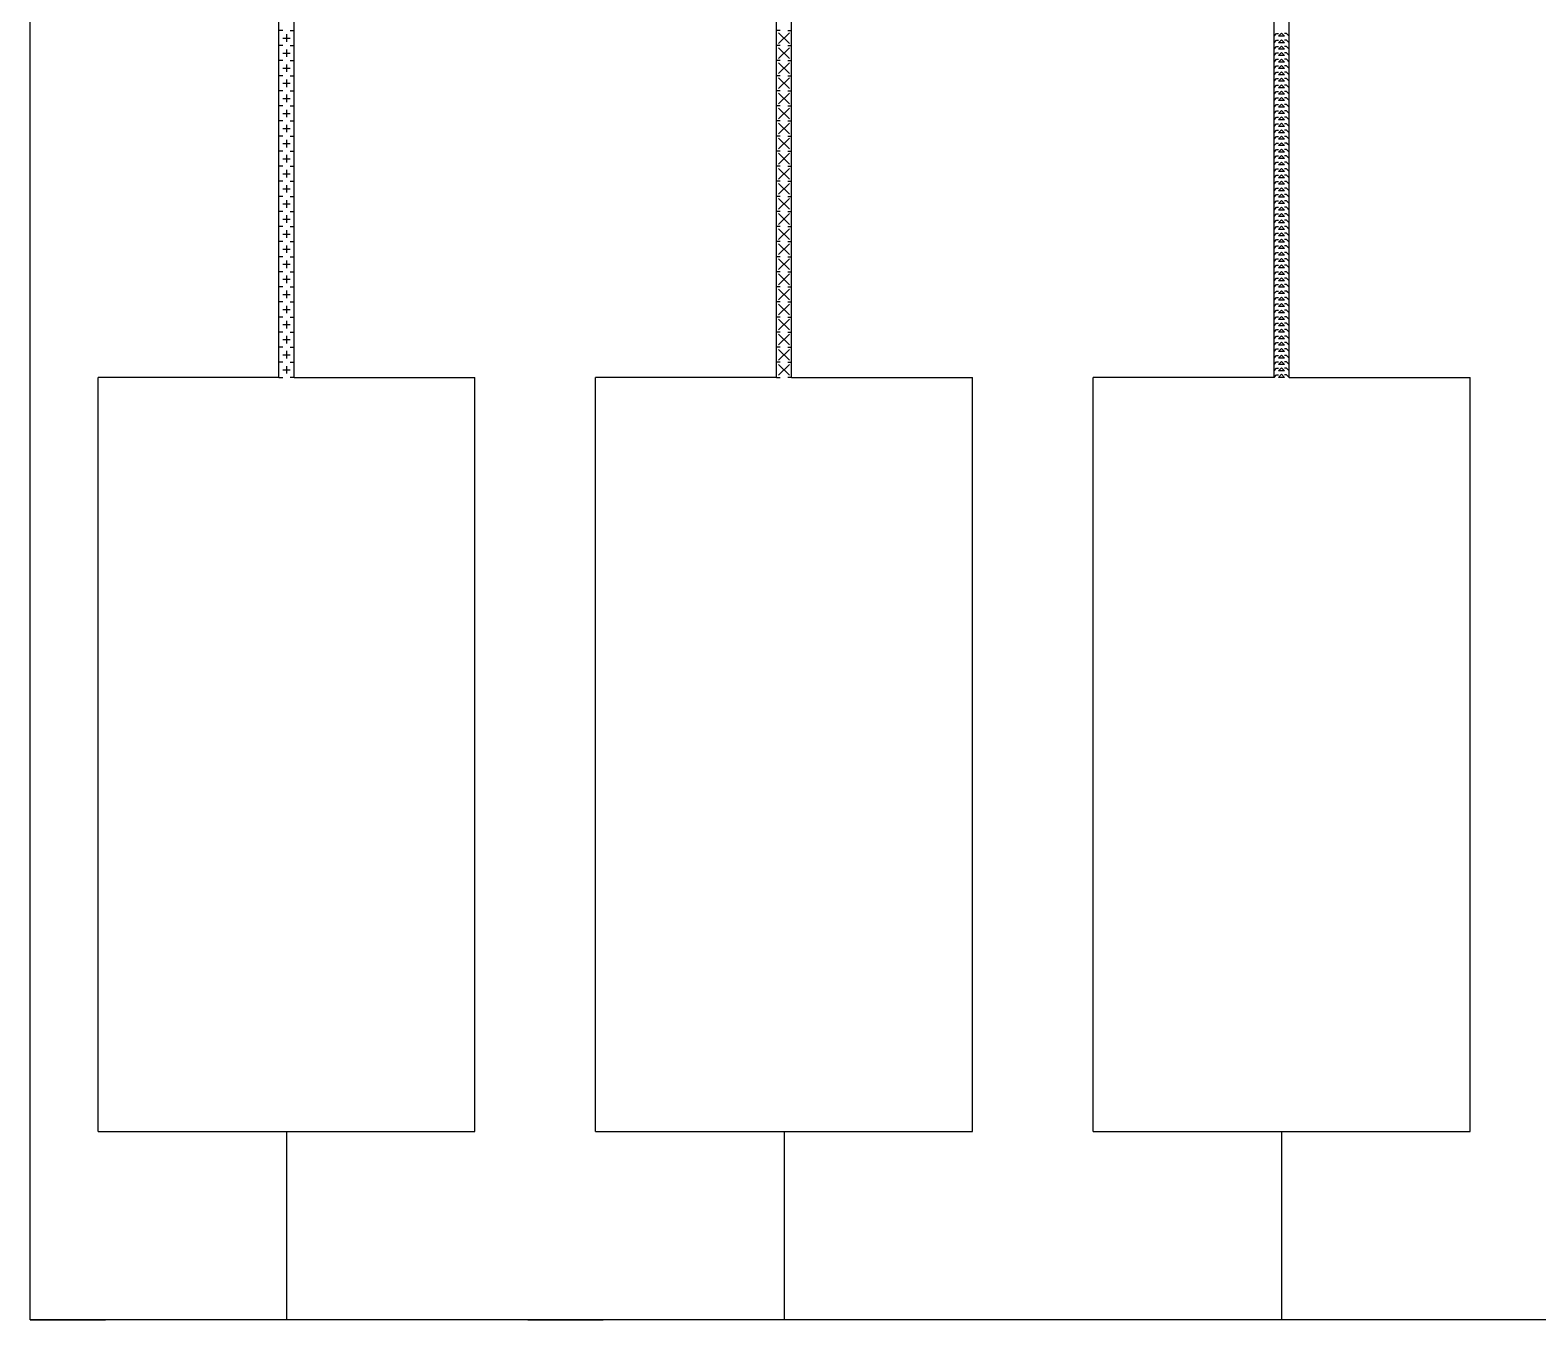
# Model space of a CAD drawing. Extents: x 0 to 40, y 0 to 70.
# Drawn here: x 0 to 20, y 0 to 17.1 of the extents above; entities that cross this region are included whole.
import ezdxf

# ---------------------------------------------------------------- set-up
doc = ezdxf.new("R2010")
doc.units = 0
doc.layers.add('AL_FOIL', color=2, linetype='CONTINUOUS')

msp = doc.modelspace()

# ---------------------------------------------------------------- linework, layer by layer
at = {"layer": 'AL_FOIL', "linetype": 'CONTINUOUS'}
for p, q in [((0, 0), (0, 70)), ((40, 0), (0, 0))]:
    msp.add_line(p, q, dxfattribs=at)
at = {"layer": 'AL_FOIL'}
for p, q in [((3.3, 12.5), (3.3, 21.4)), ((3.5, 12.5), (3.5, 21.4)), ((9.9, 12.5), (9.9, 21.4)), ((10.1, 12.5), (10.1, 21.4)), ((16.5, 12.5), (16.5, 21.4)), ((16.7, 12.5), (16.7, 21.4)), ((3.35, 17.1), (3.3, 17.1)), ((3.35, 17), (3.45, 17)), ((3.4, 17.05), (3.4, 16.95)), ((3.45, 17.1), (3.5, 17.1)), ((9.95, 17.1), (9.9, 17.1)), ((9.929, 17.071), (10.071, 16.929)), ((10.071, 17.071), (9.929, 16.929)), ((10.05, 17.1), (10.1, 17.1)), ((16.5, 17.024), (16.535, 17.059)), ((16.535, 17.059), (16.56, 17.059)), ((16.56, 17.024), (16.6, 17.063)), ((16.64, 17.024), (16.56, 17.024)), ((16.64, 17.024), (16.6, 17.063)), ((16.665, 17.059), (16.64, 17.059)), ((16.7, 17.024), (16.665, 17.059)), ((3.35, 16.9), (3.3, 16.9)), ((3.35, 16.8), (3.45, 16.8)), ((3.4, 16.85), (3.4, 16.75)), ((3.45, 16.9), (3.5, 16.9)), ((9.95, 16.9), (9.9, 16.9)), ((9.929, 16.871), (10.071, 16.729)), ((10.071, 16.871), (9.929, 16.729)), ((10.05, 16.9), (10.1, 16.9)), ((16.5, 16.938), (16.535, 16.974)), ((16.5, 16.853), (16.535, 16.888)), ((16.5, 16.768), (16.535, 16.803)), ((16.535, 16.974), (16.56, 16.974)), ((16.535, 16.888), (16.56, 16.888)), ((16.535, 16.803), (16.56, 16.803)), ((16.56, 16.938), (16.6, 16.978)), ((16.64, 16.938), (16.56, 16.938)), ((16.56, 16.853), (16.6, 16.893)), ((16.64, 16.853), (16.56, 16.853)), ((16.56, 16.768), (16.6, 16.807)), ((16.64, 16.938), (16.6, 16.978)), ((16.64, 16.853), (16.6, 16.893)), ((16.64, 16.768), (16.6, 16.807)), ((16.665, 16.974), (16.64, 16.974)), ((16.665, 16.888), (16.64, 16.888)), ((16.665, 16.803), (16.64, 16.803)), ((16.7, 16.938), (16.665, 16.974)), ((16.7, 16.853), (16.665, 16.888)), ((16.7, 16.768), (16.665, 16.803)), ((3.35, 16.7), (3.3, 16.7)), ((3.35, 16.6), (3.45, 16.6)), ((3.4, 16.65), (3.4, 16.55)), ((3.45, 16.7), (3.5, 16.7)), ((9.95, 16.7), (9.9, 16.7)), ((9.929, 16.671), (10.071, 16.529)), ((10.071, 16.671), (9.929, 16.529)), ((10.05, 16.7), (10.1, 16.7)), ((16.5, 16.682), (16.535, 16.718)), ((16.5, 16.597), (16.535, 16.632)), ((16.535, 16.718), (16.56, 16.718)), ((16.535, 16.632), (16.56, 16.632)), ((16.64, 16.768), (16.56, 16.768)), ((16.56, 16.682), (16.6, 16.722)), ((16.64, 16.682), (16.56, 16.682)), ((16.56, 16.597), (16.6, 16.637)), ((16.64, 16.682), (16.6, 16.722)), ((16.64, 16.597), (16.6, 16.637)), ((16.665, 16.718), (16.64, 16.718)), ((16.665, 16.632), (16.64, 16.632)), ((16.7, 16.682), (16.665, 16.718)), ((16.7, 16.597), (16.665, 16.632)), ((3.35, 16.5), (3.3, 16.5)), ((3.35, 16.4), (3.45, 16.4)), ((3.4, 16.45), (3.4, 16.35)), ((3.45, 16.5), (3.5, 16.5)), ((9.95, 16.5), (9.9, 16.5)), ((9.929, 16.471), (10.071, 16.329)), ((10.071, 16.471), (9.929, 16.329)), ((10.05, 16.5), (10.1, 16.5)), ((16.5, 16.512), (16.535, 16.547)), ((16.5, 16.426), (16.535, 16.462)), ((16.535, 16.547), (16.56, 16.547)), ((16.535, 16.462), (16.56, 16.462)), ((16.64, 16.597), (16.56, 16.597)), ((16.56, 16.512), (16.6, 16.551)), ((16.64, 16.512), (16.56, 16.512)), ((16.56, 16.426), (16.6, 16.466)), ((16.64, 16.426), (16.56, 16.426)), ((16.64, 16.512), (16.6, 16.551)), ((16.64, 16.426), (16.6, 16.466)), ((16.665, 16.547), (16.64, 16.547)), ((16.665, 16.462), (16.64, 16.462)), ((16.7, 16.512), (16.665, 16.547)), ((16.7, 16.426), (16.665, 16.462)), ((3.35, 16.3), (3.3, 16.3)), ((3.35, 16.2), (3.45, 16.2)), ((3.4, 16.25), (3.4, 16.15)), ((3.45, 16.3), (3.5, 16.3)), ((9.95, 16.3), (9.9, 16.3)), ((9.929, 16.271), (10.071, 16.129)), ((10.071, 16.271), (9.929, 16.129)), ((10.05, 16.3), (10.1, 16.3)), ((16.5, 16.341), (16.535, 16.376)), ((16.5, 16.256), (16.535, 16.291)), ((16.5, 16.17), (16.535, 16.206)), ((16.535, 16.376), (16.56, 16.376)), ((16.535, 16.291), (16.56, 16.291)), ((16.535, 16.206), (16.56, 16.206)), ((16.56, 16.341), (16.6, 16.381)), ((16.64, 16.341), (16.56, 16.341)), ((16.56, 16.256), (16.6, 16.295)), ((16.64, 16.256), (16.56, 16.256)), ((16.56, 16.17), (16.6, 16.21)), ((16.64, 16.341), (16.6, 16.381)), ((16.64, 16.256), (16.6, 16.295)), ((16.64, 16.17), (16.6, 16.21)), ((16.665, 16.376), (16.64, 16.376)), ((16.665, 16.291), (16.64, 16.291)), ((16.665, 16.206), (16.64, 16.206)), ((16.7, 16.341), (16.665, 16.376)), ((16.7, 16.256), (16.665, 16.291)), ((16.7, 16.17), (16.665, 16.206)), ((3.35, 16.1), (3.3, 16.1)), ((3.35, 16), (3.45, 16)), ((3.4, 16.05), (3.4, 15.95)), ((3.45, 16.1), (3.5, 16.1)), ((9.95, 16.1), (9.9, 16.1)), ((9.929, 16.071), (10.071, 15.929)), ((10.071, 16.071), (9.929, 15.929)), ((10.05, 16.1), (10.1, 16.1)), ((16.5, 16.085), (16.535, 16.12)), ((16.5, 16), (16.535, 16.035)), ((16.535, 16.12), (16.56, 16.12)), ((16.535, 16.035), (16.56, 16.035)), ((16.64, 16.17), (16.56, 16.17)), ((16.56, 16.085), (16.6, 16.125)), ((16.64, 16.085), (16.56, 16.085)), ((16.56, 16), (16.6, 16.039)), ((16.64, 16.085), (16.6, 16.125)), ((16.64, 16), (16.6, 16.039)), ((16.665, 16.12), (16.64, 16.12)), ((16.665, 16.035), (16.64, 16.035)), ((16.7, 16.085), (16.665, 16.12)), ((16.7, 16), (16.665, 16.035)), ((3.35, 15.9), (3.3, 15.9)), ((3.35, 15.8), (3.45, 15.8)), ((3.4, 15.85), (3.4, 15.75)), ((3.45, 15.9), (3.5, 15.9)), ((9.95, 15.9), (9.9, 15.9)), ((9.929, 15.871), (10.071, 15.729)), ((10.071, 15.871), (9.929, 15.729)), ((10.05, 15.9), (10.1, 15.9)), ((16.5, 15.914), (16.535, 15.95)), ((16.5, 15.829), (16.535, 15.864)), ((16.535, 15.95), (16.56, 15.95)), ((16.535, 15.864), (16.56, 15.864)), ((16.64, 16), (16.56, 16)), ((16.56, 15.914), (16.6, 15.954)), ((16.64, 15.914), (16.56, 15.914)), ((16.56, 15.829), (16.6, 15.869)), ((16.64, 15.829), (16.56, 15.829)), ((16.64, 15.914), (16.6, 15.954)), ((16.64, 15.829), (16.6, 15.869)), ((16.665, 15.95), (16.64, 15.95)), ((16.665, 15.864), (16.64, 15.864)), ((16.7, 15.914), (16.665, 15.95)), ((16.7, 15.829), (16.665, 15.864)), ((3.35, 15.7), (3.3, 15.7)), ((3.35, 15.6), (3.45, 15.6)), ((3.4, 15.65), (3.4, 15.55)), ((3.45, 15.7), (3.5, 15.7)), ((9.95, 15.7), (9.9, 15.7)), ((9.929, 15.671), (10.071, 15.529)), ((10.071, 15.671), (9.929, 15.529)), ((10.05, 15.7), (10.1, 15.7)), ((16.5, 15.744), (16.535, 15.779)), ((16.5, 15.658), (16.535, 15.694)), ((16.5, 15.573), (16.535, 15.608)), ((16.535, 15.779), (16.56, 15.779)), ((16.535, 15.694), (16.56, 15.694)), ((16.535, 15.608), (16.56, 15.608)), ((16.56, 15.744), (16.6, 15.783)), ((16.64, 15.744), (16.56, 15.744)), ((16.56, 15.658), (16.6, 15.698)), ((16.64, 15.658), (16.56, 15.658)), ((16.56, 15.573), (16.6, 15.612)), ((16.64, 15.744), (16.6, 15.783)), ((16.64, 15.658), (16.6, 15.698)), ((16.64, 15.573), (16.6, 15.612)), ((16.665, 15.779), (16.64, 15.779)), ((16.665, 15.694), (16.64, 15.694)), ((16.665, 15.608), (16.64, 15.608)), ((16.7, 15.744), (16.665, 15.779)), ((16.7, 15.658), (16.665, 15.694)), ((16.7, 15.573), (16.665, 15.608)), ((3.35, 15.5), (3.3, 15.5)), ((3.35, 15.4), (3.45, 15.4)), ((3.4, 15.45), (3.4, 15.35)), ((3.45, 15.5), (3.5, 15.5)), ((9.95, 15.5), (9.9, 15.5)), ((9.929, 15.471), (10.071, 15.329)), ((10.071, 15.471), (9.929, 15.329)), ((10.05, 15.5), (10.1, 15.5)), ((16.5, 15.487), (16.535, 15.523)), ((16.5, 15.402), (16.535, 15.437)), ((16.535, 15.523), (16.56, 15.523)), ((16.535, 15.437), (16.56, 15.437)), ((16.64, 15.573), (16.56, 15.573)), ((16.56, 15.487), (16.6, 15.527)), ((16.64, 15.487), (16.56, 15.487)), ((16.56, 15.402), (16.6, 15.442)), ((16.64, 15.402), (16.56, 15.402)), ((16.64, 15.487), (16.6, 15.527)), ((16.64, 15.402), (16.6, 15.442)), ((16.665, 15.523), (16.64, 15.523)), ((16.665, 15.437), (16.64, 15.437)), ((16.7, 15.487), (16.665, 15.523)), ((16.7, 15.402), (16.665, 15.437)), ((3.35, 15.3), (3.3, 15.3)), ((3.35, 15.2), (3.45, 15.2)), ((3.4, 15.25), (3.4, 15.15)), ((3.45, 15.3), (3.5, 15.3)), ((9.95, 15.3), (9.9, 15.3)), ((9.929, 15.271), (10.071, 15.129)), ((10.071, 15.271), (9.929, 15.129)), ((10.05, 15.3), (10.1, 15.3)), ((16.5, 15.317), (16.535, 15.352)), ((16.5, 15.231), (16.535, 15.267)), ((16.535, 15.352), (16.56, 15.352)), ((16.535, 15.267), (16.56, 15.267)), ((16.56, 15.317), (16.6, 15.356)), ((16.64, 15.317), (16.56, 15.317)), ((16.56, 15.231), (16.6, 15.271)), ((16.64, 15.231), (16.56, 15.231)), ((16.64, 15.317), (16.6, 15.356)), ((16.64, 15.231), (16.6, 15.271)), ((16.665, 15.352), (16.64, 15.352)), ((16.665, 15.267), (16.64, 15.267)), ((16.7, 15.317), (16.665, 15.352)), ((16.7, 15.231), (16.665, 15.267)), ((3.35, 15.1), (3.3, 15.1)), ((3.35, 15), (3.45, 15)), ((3.4, 15.05), (3.4, 14.95)), ((3.45, 15.1), (3.5, 15.1)), ((9.95, 15.1), (9.9, 15.1)), ((9.929, 15.071), (10.071, 14.929)), ((10.071, 15.071), (9.929, 14.929)), ((10.05, 15.1), (10.1, 15.1)), ((16.5, 15.146), (16.535, 15.181)), ((16.5, 15.061), (16.535, 15.096)), ((16.5, 14.975), (16.535, 15.011)), ((16.535, 15.181), (16.56, 15.181)), ((16.535, 15.096), (16.56, 15.096)), ((16.535, 15.011), (16.56, 15.011)), ((16.56, 15.146), (16.6, 15.186)), ((16.64, 15.146), (16.56, 15.146)), ((16.56, 15.061), (16.6, 15.1)), ((16.64, 15.061), (16.56, 15.061)), ((16.56, 14.975), (16.6, 15.015)), ((16.64, 15.146), (16.6, 15.186)), ((16.64, 15.061), (16.6, 15.1)), ((16.64, 14.975), (16.6, 15.015)), ((16.665, 15.181), (16.64, 15.181)), ((16.665, 15.096), (16.64, 15.096)), ((16.665, 15.011), (16.64, 15.011)), ((16.7, 15.146), (16.665, 15.181)), ((16.7, 15.061), (16.665, 15.096)), ((16.7, 14.975), (16.665, 15.011)), ((3.35, 14.9), (3.3, 14.9)), ((3.35, 14.8), (3.45, 14.8)), ((3.4, 14.85), (3.4, 14.75)), ((3.45, 14.9), (3.5, 14.9)), ((9.95, 14.9), (9.9, 14.9)), ((9.929, 14.871), (10.071, 14.729)), ((10.071, 14.871), (9.929, 14.729)), ((10.05, 14.9), (10.1, 14.9)), ((16.5, 14.89), (16.535, 14.925)), ((16.5, 14.805), (16.535, 14.84)), ((16.535, 14.925), (16.56, 14.925)), ((16.535, 14.84), (16.56, 14.84)), ((16.64, 14.975), (16.56, 14.975)), ((16.56, 14.89), (16.6, 14.93)), ((16.64, 14.89), (16.56, 14.89)), ((16.56, 14.805), (16.6, 14.844)), ((16.64, 14.805), (16.56, 14.805)), ((16.64, 14.89), (16.6, 14.93)), ((16.64, 14.805), (16.6, 14.844)), ((16.665, 14.925), (16.64, 14.925)), ((16.665, 14.84), (16.64, 14.84)), ((16.7, 14.89), (16.665, 14.925)), ((16.7, 14.805), (16.665, 14.84)), ((3.35, 14.7), (3.3, 14.7)), ((3.35, 14.6), (3.45, 14.6)), ((3.4, 14.65), (3.4, 14.55)), ((3.45, 14.7), (3.5, 14.7)), ((9.95, 14.7), (9.9, 14.7)), ((9.929, 14.671), (10.071, 14.529)), ((10.071, 14.671), (9.929, 14.529)), ((10.05, 14.7), (10.1, 14.7)), ((16.5, 14.719), (16.535, 14.755)), ((16.5, 14.634), (16.535, 14.669)), ((16.535, 14.755), (16.56, 14.755)), ((16.535, 14.669), (16.56, 14.669)), ((16.56, 14.719), (16.6, 14.759)), ((16.64, 14.719), (16.56, 14.719)), ((16.56, 14.634), (16.6, 14.674)), ((16.64, 14.634), (16.56, 14.634)), ((16.64, 14.719), (16.6, 14.759)), ((16.64, 14.634), (16.6, 14.674)), ((16.665, 14.755), (16.64, 14.755)), ((16.665, 14.669), (16.64, 14.669)), ((16.7, 14.719), (16.665, 14.755)), ((16.7, 14.634), (16.665, 14.669)), ((3.35, 14.5), (3.3, 14.5)), ((3.35, 14.4), (3.45, 14.4)), ((3.4, 14.45), (3.4, 14.35)), ((3.45, 14.5), (3.5, 14.5)), ((9.95, 14.5), (9.9, 14.5)), ((9.929, 14.471), (10.071, 14.329)), ((10.071, 14.471), (9.929, 14.329)), ((10.05, 14.5), (10.1, 14.5)), ((16.5, 14.549), (16.535, 14.584)), ((16.5, 14.463), (16.535, 14.499)), ((16.5, 14.378), (16.535, 14.413)), ((16.535, 14.584), (16.56, 14.584)), ((16.535, 14.499), (16.56, 14.499)), ((16.535, 14.413), (16.56, 14.413)), ((16.56, 14.549), (16.6, 14.588)), ((16.64, 14.549), (16.56, 14.549)), ((16.56, 14.463), (16.6, 14.503)), ((16.64, 14.463), (16.56, 14.463)), ((16.56, 14.378), (16.6, 14.417)), ((16.64, 14.549), (16.6, 14.588)), ((16.64, 14.463), (16.6, 14.503)), ((16.64, 14.378), (16.6, 14.417)), ((16.665, 14.584), (16.64, 14.584)), ((16.665, 14.499), (16.64, 14.499)), ((16.665, 14.413), (16.64, 14.413)), ((16.7, 14.549), (16.665, 14.584)), ((16.7, 14.463), (16.665, 14.499)), ((16.7, 14.378), (16.665, 14.413)), ((3.35, 14.3), (3.3, 14.3)), ((3.35, 14.2), (3.45, 14.2)), ((3.4, 14.25), (3.4, 14.15)), ((3.45, 14.3), (3.5, 14.3)), ((9.95, 14.3), (9.9, 14.3)), ((9.929, 14.271), (10.071, 14.129)), ((10.071, 14.271), (9.929, 14.129)), ((10.05, 14.3), (10.1, 14.3)), ((16.5, 14.292), (16.535, 14.328)), ((16.5, 14.207), (16.535, 14.242)), ((16.535, 14.328), (16.56, 14.328)), ((16.535, 14.242), (16.56, 14.242)), ((16.64, 14.378), (16.56, 14.378)), ((16.56, 14.292), (16.6, 14.332)), ((16.64, 14.292), (16.56, 14.292)), ((16.56, 14.207), (16.6, 14.247)), ((16.64, 14.207), (16.56, 14.207)), ((16.64, 14.292), (16.6, 14.332)), ((16.64, 14.207), (16.6, 14.247)), ((16.665, 14.328), (16.64, 14.328)), ((16.665, 14.242), (16.64, 14.242)), ((16.7, 14.292), (16.665, 14.328)), ((16.7, 14.207), (16.665, 14.242)), ((3.35, 14.1), (3.3, 14.1)), ((3.35, 14), (3.45, 14)), ((3.4, 14.05), (3.4, 13.95)), ((3.45, 14.1), (3.5, 14.1)), ((9.95, 14.1), (9.9, 14.1)), ((9.929, 14.071), (10.071, 13.929)), ((10.071, 14.071), (9.929, 13.929)), ((10.05, 14.1), (10.1, 14.1)), ((16.5, 14.122), (16.535, 14.157)), ((16.5, 14.036), (16.535, 14.072)), ((16.535, 14.157), (16.56, 14.157)), ((16.535, 14.072), (16.56, 14.072)), ((16.56, 14.122), (16.6, 14.161)), ((16.64, 14.122), (16.56, 14.122)), ((16.56, 14.036), (16.6, 14.076)), ((16.64, 14.036), (16.56, 14.036)), ((16.64, 14.122), (16.6, 14.161)), ((16.64, 14.036), (16.6, 14.076)), ((16.665, 14.157), (16.64, 14.157)), ((16.665, 14.072), (16.64, 14.072)), ((16.7, 14.122), (16.665, 14.157)), ((16.7, 14.036), (16.665, 14.072)), ((3.35, 13.9), (3.3, 13.9)), ((3.35, 13.8), (3.45, 13.8)), ((3.4, 13.85), (3.4, 13.75)), ((3.45, 13.9), (3.5, 13.9)), ((9.95, 13.9), (9.9, 13.9)), ((9.929, 13.871), (10.071, 13.729)), ((10.071, 13.871), (9.929, 13.729)), ((10.05, 13.9), (10.1, 13.9)), ((16.5, 13.951), (16.535, 13.986)), ((16.5, 13.866), (16.535, 13.901)), ((16.5, 13.78), (16.535, 13.816)), ((16.535, 13.986), (16.56, 13.986)), ((16.535, 13.901), (16.56, 13.901)), ((16.535, 13.816), (16.56, 13.816)), ((16.56, 13.951), (16.6, 13.991)), ((16.64, 13.951), (16.56, 13.951)), ((16.56, 13.866), (16.6, 13.905)), ((16.64, 13.866), (16.56, 13.866)), ((16.56, 13.78), (16.6, 13.82)), ((16.64, 13.951), (16.6, 13.991)), ((16.64, 13.866), (16.6, 13.905)), ((16.64, 13.78), (16.6, 13.82)), ((16.665, 13.986), (16.64, 13.986)), ((16.665, 13.901), (16.64, 13.901)), ((16.665, 13.816), (16.64, 13.816)), ((16.7, 13.951), (16.665, 13.986)), ((16.7, 13.866), (16.665, 13.901)), ((16.7, 13.78), (16.665, 13.816)), ((3.35, 13.7), (3.3, 13.7)), ((3.35, 13.6), (3.45, 13.6)), ((3.4, 13.65), (3.4, 13.55)), ((3.45, 13.7), (3.5, 13.7)), ((9.95, 13.7), (9.9, 13.7)), ((9.929, 13.671), (10.071, 13.529)), ((10.071, 13.671), (9.929, 13.529)), ((10.05, 13.7), (10.1, 13.7)), ((16.5, 13.695), (16.535, 13.73)), ((16.5, 13.61), (16.535, 13.645)), ((16.535, 13.73), (16.56, 13.73)), ((16.535, 13.645), (16.56, 13.645)), ((16.64, 13.78), (16.56, 13.78)), ((16.56, 13.695), (16.6, 13.735)), ((16.64, 13.695), (16.56, 13.695)), ((16.56, 13.61), (16.6, 13.649)), ((16.64, 13.61), (16.56, 13.61)), ((16.64, 13.695), (16.6, 13.735)), ((16.64, 13.61), (16.6, 13.649)), ((16.665, 13.73), (16.64, 13.73)), ((16.665, 13.645), (16.64, 13.645)), ((16.7, 13.695), (16.665, 13.73)), ((16.7, 13.61), (16.665, 13.645)), ((3.35, 13.5), (3.3, 13.5)), ((3.35, 13.4), (3.45, 13.4)), ((3.4, 13.45), (3.4, 13.35)), ((3.45, 13.5), (3.5, 13.5)), ((9.95, 13.5), (9.9, 13.5)), ((9.929, 13.471), (10.071, 13.329)), ((10.071, 13.471), (9.929, 13.329)), ((10.05, 13.5), (10.1, 13.5)), ((16.5, 13.524), (16.535, 13.56)), ((16.5, 13.439), (16.535, 13.474)), ((16.535, 13.56), (16.56, 13.56)), ((16.535, 13.474), (16.56, 13.474)), ((16.56, 13.524), (16.6, 13.564)), ((16.64, 13.524), (16.56, 13.524)), ((16.56, 13.439), (16.6, 13.479)), ((16.64, 13.439), (16.56, 13.439)), ((16.64, 13.524), (16.6, 13.564)), ((16.64, 13.439), (16.6, 13.479)), ((16.665, 13.56), (16.64, 13.56)), ((16.665, 13.474), (16.64, 13.474)), ((16.7, 13.524), (16.665, 13.56)), ((16.7, 13.439), (16.665, 13.474)), ((3.35, 13.3), (3.3, 13.3)), ((3.35, 13.2), (3.45, 13.2)), ((3.4, 13.25), (3.4, 13.15)), ((3.45, 13.3), (3.5, 13.3)), ((9.95, 13.3), (9.9, 13.3)), ((9.929, 13.271), (10.071, 13.129)), ((10.071, 13.271), (9.929, 13.129)), ((10.05, 13.3), (10.1, 13.3)), ((16.5, 13.354), (16.535, 13.389)), ((16.5, 13.268), (16.535, 13.304)), ((16.5, 13.183), (16.535, 13.218)), ((16.535, 13.389), (16.56, 13.389)), ((16.535, 13.304), (16.56, 13.304)), ((16.535, 13.218), (16.56, 13.218)), ((16.56, 13.354), (16.6, 13.393)), ((16.64, 13.354), (16.56, 13.354)), ((16.56, 13.268), (16.6, 13.308)), ((16.64, 13.268), (16.56, 13.268)), ((16.56, 13.183), (16.6, 13.222)), ((16.64, 13.354), (16.6, 13.393)), ((16.64, 13.268), (16.6, 13.308)), ((16.64, 13.183), (16.6, 13.222)), ((16.665, 13.389), (16.64, 13.389)), ((16.665, 13.304), (16.64, 13.304)), ((16.665, 13.218), (16.64, 13.218)), ((16.7, 13.354), (16.665, 13.389)), ((16.7, 13.268), (16.665, 13.304)), ((16.7, 13.183), (16.665, 13.218)), ((3.35, 13.1), (3.3, 13.1)), ((3.35, 13), (3.45, 13)), ((3.4, 13.05), (3.4, 12.95)), ((3.45, 13.1), (3.5, 13.1)), ((9.95, 13.1), (9.9, 13.1)), ((9.929, 13.071), (10.071, 12.929)), ((10.071, 13.071), (9.929, 12.929)), ((10.05, 13.1), (10.1, 13.1)), ((16.5, 13.097), (16.535, 13.133)), ((16.5, 13.012), (16.535, 13.047)), ((16.535, 13.133), (16.56, 13.133)), ((16.535, 13.047), (16.56, 13.047)), ((16.64, 13.183), (16.56, 13.183)), ((16.56, 13.097), (16.6, 13.137)), ((16.64, 13.097), (16.56, 13.097)), ((16.56, 13.012), (16.6, 13.052)), ((16.64, 13.012), (16.56, 13.012)), ((16.64, 13.097), (16.6, 13.137)), ((16.64, 13.012), (16.6, 13.052)), ((16.665, 13.133), (16.64, 13.133)), ((16.665, 13.047), (16.64, 13.047)), ((16.7, 13.097), (16.665, 13.133)), ((16.7, 13.012), (16.665, 13.047)), ((3.35, 12.9), (3.3, 12.9)), ((3.35, 12.8), (3.45, 12.8)), ((3.4, 12.85), (3.4, 12.75)), ((3.45, 12.9), (3.5, 12.9)), ((9.95, 12.9), (9.9, 12.9)), ((9.929, 12.871), (10.071, 12.729)), ((10.071, 12.871), (9.929, 12.729)), ((10.05, 12.9), (10.1, 12.9)), ((16.5, 12.927), (16.535, 12.962)), ((16.5, 12.841), (16.535, 12.877)), ((16.535, 12.962), (16.56, 12.962)), ((16.535, 12.877), (16.56, 12.877)), ((16.56, 12.927), (16.6, 12.966)), ((16.64, 12.927), (16.56, 12.927)), ((16.56, 12.841), (16.6, 12.881)), ((16.64, 12.841), (16.56, 12.841)), ((16.64, 12.927), (16.6, 12.966)), ((16.64, 12.841), (16.6, 12.881)), ((16.665, 12.962), (16.64, 12.962)), ((16.665, 12.877), (16.64, 12.877)), ((16.7, 12.927), (16.665, 12.962)), ((16.7, 12.841), (16.665, 12.877)), ((3.35, 12.7), (3.3, 12.7)), ((3.35, 12.6), (3.45, 12.6)), ((3.4, 12.65), (3.4, 12.55)), ((3.45, 12.7), (3.5, 12.7)), ((9.95, 12.7), (9.9, 12.7)), ((9.929, 12.671), (10.071, 12.529)), ((10.071, 12.671), (9.929, 12.529)), ((10.05, 12.7), (10.1, 12.7)), ((16.5, 12.756), (16.535, 12.791)), ((16.5, 12.671), (16.535, 12.706)), ((16.5, 12.585), (16.535, 12.621)), ((16.535, 12.791), (16.56, 12.791)), ((16.535, 12.706), (16.56, 12.706)), ((16.535, 12.621), (16.56, 12.621)), ((16.56, 12.756), (16.6, 12.796)), ((16.64, 12.756), (16.56, 12.756)), ((16.56, 12.671), (16.6, 12.71)), ((16.64, 12.671), (16.56, 12.671)), ((16.56, 12.585), (16.6, 12.625)), ((16.64, 12.756), (16.6, 12.796)), ((16.64, 12.671), (16.6, 12.71)), ((16.64, 12.585), (16.6, 12.625)), ((16.665, 12.791), (16.64, 12.791)), ((16.665, 12.706), (16.64, 12.706)), ((16.665, 12.621), (16.64, 12.621)), ((16.7, 12.756), (16.665, 12.791)), ((16.7, 12.671), (16.665, 12.706)), ((16.7, 12.585), (16.665, 12.621)), ((0.9, 2.5), (0.9, 12.5)), ((3.3, 12.5), (0.9, 12.5)), ((3.3, 12.5), (3.35, 12.5)), ((3.5, 12.5), (3.45, 12.5)), ((3.5, 12.5), (5.9, 12.5)), ((5.9, 2.5), (5.9, 12.5)), ((7.5, 2.5), (7.5, 12.5)), ((9.9, 12.5), (7.5, 12.5)), ((9.9, 12.5), (9.95, 12.5)), ((10.1, 12.5), (10.05, 12.5)), ((10.1, 12.5), (12.5, 12.5)), ((12.5, 2.5), (12.5, 12.5)), ((14.1, 2.5), (14.1, 12.5)), ((16.5, 12.5), (14.1, 12.5)), ((16.5, 12.5), (16.535, 12.535)), ((16.535, 12.535), (16.56, 12.535)), ((16.64, 12.585), (16.56, 12.585)), ((16.56, 12.5), (16.6, 12.54)), ((16.64, 12.5), (16.56, 12.5)), ((16.64, 12.5), (16.6, 12.54)), ((16.665, 12.535), (16.64, 12.535)), ((16.7, 12.5), (16.665, 12.535)), ((16.7, 12.5), (19.1, 12.5)), ((19.1, 2.5), (19.1, 12.5)), ((0.9, 2.5), (5.9, 2.5)), ((3.4, 2.5), (3.4, 0)), ((7.5, 2.5), (12.5, 2.5)), ((10, 2.5), (10, 0)), ((14.1, 2.5), (19.1, 2.5)), ((16.6, 2.5), (16.6, 0)), ((0, 0), (0.008, 0)), ((0, 0), (0.008, 0)), ((0.008, 0), (0.016, 0)), ((0.008, 0), (0.016, 0)), ((0.016, 0), (0.024, 0)), ((0.016, 0), (0.024, 0)), ((0.024, 0), (0.031, 0)), ((0.024, 0), (0.031, 0)), ((0.031, 0), (0.039, 0)), ((0.031, 0), (0.039, 0)), ((0.039, 0), (0.047, 0)), ((0.039, 0), (0.047, 0)), ((0.047, 0), (0.055, 0)), ((0.047, 0), (0.055, 0)), ((0.055, 0), (0.063, 0)), ((0.055, 0), (0.063, 0)), ((0.063, 0), (0.071, 0)), ((0.063, 0), (0.071, 0)), ((0.071, 0), (0.079, 0)), ((0.071, 0), (0.079, 0)), ((0.079, 0), (0.087, 0)), ((0.079, 0), (0.087, 0)), ((0.087, 0), (0.094, 0)), ((0.087, 0), (0.094, 0)), ((0.094, 0), (0.102, 0)), ((0.094, 0), (0.102, 0)), ((0.102, 0), (0.11, 0)), ((0.102, 0), (0.11, 0)), ((0.11, 0), (0.118, 0)), ((0.11, 0), (0.118, 0)), ((0.118, 0), (0.126, 0)), ((0.118, 0), (0.126, 0)), ((0.126, 0), (0.134, 0)), ((0.126, 0), (0.134, 0)), ((0.134, 0), (0.142, 0)), ((0.134, 0), (0.142, 0)), ((0.142, 0), (0.15, 0)), ((0.142, 0), (0.15, 0)), ((0.15, 0), (0.157, 0)), ((0.15, 0), (0.157, 0)), ((0.157, 0), (0.165, 0)), ((0.157, 0), (0.165, 0)), ((0.165, 0), (0.173, 0)), ((0.165, 0), (0.173, 0)), ((0.173, 0), (0.181, 0)), ((0.173, 0), (0.181, 0)), ((0.181, 0), (0.189, 0)), ((0.181, 0), (0.189, 0)), ((0.189, 0), (0.197, 0)), ((0.189, 0), (0.197, 0)), ((0.197, 0), (0.205, 0)), ((0.197, 0), (0.205, 0)), ((0.205, 0), (0.213, 0)), ((0.205, 0), (0.213, 0)), ((0.213, 0), (0.22, 0)), ((0.213, 0), (0.22, 0)), ((0.22, 0), (0.228, 0)), ((0.22, 0), (0.228, 0)), ((0.228, 0), (0.236, 0)), ((0.228, 0), (0.236, 0)), ((0.236, 0), (0.244, 0)), ((0.236, 0), (0.244, 0)), ((0.244, 0), (0.252, 0)), ((0.244, 0), (0.252, 0)), ((0.252, 0), (0.26, 0)), ((0.252, 0), (0.26, 0)), ((0.26, 0), (0.268, 0)), ((0.26, 0), (0.268, 0)), ((0.268, 0), (0.276, 0)), ((0.268, 0), (0.276, 0)), ((0.276, 0), (0.283, 0)), ((0.276, 0), (0.283, 0)), ((0.283, 0), (0.291, 0)), ((0.283, 0), (0.291, 0)), ((0.291, 0), (0.299, 0)), ((0.291, 0), (0.299, 0)), ((0.299, 0), (0.307, 0)), ((0.299, 0), (0.307, 0)), ((0.307, 0), (0.315, 0)), ((0.307, 0), (0.315, 0)), ((0.315, 0), (0.323, 0)), ((0.315, 0), (0.323, 0)), ((0.323, 0), (0.331, 0)), ((0.323, 0), (0.331, 0)), ((0.331, 0), (0.339, 0)), ((0.331, 0), (0.339, 0)), ((0.339, 0), (0.346, 0)), ((0.339, 0), (0.346, 0)), ((0.346, 0), (0.354, 0)), ((0.346, 0), (0.354, 0)), ((0.354, 0), (0.362, 0)), ((0.354, 0), (0.362, 0)), ((0.362, 0), (0.37, 0)), ((0.362, 0), (0.37, 0)), ((0.37, 0), (0.378, 0)), ((0.37, 0), (0.378, 0)), ((0.378, 0), (0.386, 0)), ((0.378, 0), (0.386, 0)), ((0.386, 0), (0.394, 0)), ((0.386, 0), (0.394, 0)), ((0.394, 0), (0.402, 0)), ((0.394, 0), (0.402, 0)), ((0.402, 0), (0.409, 0)), ((0.402, 0), (0.409, 0)), ((0.409, 0), (0.417, 0)), ((0.409, 0), (0.417, 0)), ((0.417, 0), (0.425, 0)), ((0.417, 0), (0.425, 0)), ((0.425, 0), (0.433, 0)), ((0.425, 0), (0.433, 0)), ((0.433, 0), (0.441, 0)), ((0.433, 0), (0.441, 0)), ((0.441, 0), (0.449, 0)), ((0.441, 0), (0.449, 0)), ((0.449, 0), (0.457, 0)), ((0.449, 0), (0.457, 0)), ((0.457, 0), (0.465, 0)), ((0.457, 0), (0.465, 0)), ((0.465, 0), (0.472, 0)), ((0.465, 0), (0.472, 0)), ((0.472, 0), (0.48, 0)), ((0.472, 0), (0.48, 0)), ((0.48, 0), (0.488, 0)), ((0.48, 0), (0.488, 0)), ((0.488, 0), (0.496, 0)), ((0.488, 0), (0.496, 0)), ((0.496, 0), (0.504, 0)), ((0.496, 0), (0.504, 0)), ((0.504, 0), (0.512, 0)), ((0.504, 0), (0.512, 0)), ((0.512, 0), (0.52, 0)), ((0.512, 0), (0.52, 0)), ((0.52, 0), (0.528, 0)), ((0.52, 0), (0.528, 0)), ((0.528, 0), (0.535, 0)), ((0.528, 0), (0.535, 0)), ((0.535, 0), (0.543, 0)), ((0.535, 0), (0.543, 0)), ((0.543, 0), (0.551, 0)), ((0.543, 0), (0.551, 0)), ((0.551, 0), (0.559, 0)), ((0.551, 0), (0.559, 0)), ((0.559, 0), (0.567, 0)), ((0.559, 0), (0.567, 0)), ((0.567, 0), (0.575, 0)), ((0.567, 0), (0.575, 0)), ((0.575, 0), (0.583, 0)), ((0.575, 0), (0.583, 0)), ((0.583, 0), (0.591, 0)), ((0.583, 0), (0.591, 0)), ((0.591, 0), (0.598, 0)), ((0.591, 0), (0.598, 0)), ((0.598, 0), (0.606, 0)), ((0.598, 0), (0.606, 0)), ((0.606, 0), (0.614, 0)), ((0.606, 0), (0.614, 0)), ((0.614, 0), (0.622, 0)), ((0.614, 0), (0.622, 0)), ((0.622, 0), (0.63, 0)), ((0.622, 0), (0.63, 0)), ((0.63, 0), (0.638, 0)), ((0.63, 0), (0.638, 0)), ((0.638, 0), (0.646, 0)), ((0.638, 0), (0.646, 0)), ((0.646, 0), (0.654, 0)), ((0.646, 0), (0.654, 0)), ((0.654, 0), (0.661, 0)), ((0.654, 0), (0.661, 0)), ((0.661, 0), (0.669, 0)), ((0.661, 0), (0.669, 0)), ((0.669, 0), (0.677, 0)), ((0.669, 0), (0.677, 0)), ((0.677, 0), (0.685, 0)), ((0.677, 0), (0.685, 0)), ((0.685, 0), (0.693, 0)), ((0.685, 0), (0.693, 0)), ((0.693, 0), (0.701, 0)), ((0.693, 0), (0.701, 0)), ((0.701, 0), (0.709, 0)), ((0.701, 0), (0.709, 0)), ((0.709, 0), (0.717, 0)), ((0.709, 0), (0.717, 0)), ((0.717, 0), (0.724, 0)), ((0.717, 0), (0.724, 0)), ((0.724, 0), (0.732, 0)), ((0.724, 0), (0.732, 0)), ((0.732, 0), (0.74, 0)), ((0.732, 0), (0.74, 0)), ((0.74, 0), (0.748, 0)), ((0.74, 0), (0.748, 0)), ((0.748, 0), (0.756, 0)), ((0.748, 0), (0.756, 0)), ((0.756, 0), (0.764, 0)), ((0.756, 0), (0.764, 0)), ((0.764, 0), (0.772, 0)), ((0.764, 0), (0.772, 0)), ((0.772, 0), (0.78, 0)), ((0.772, 0), (0.78, 0)), ((0.78, 0), (0.787, 0)), ((0.78, 0), (0.787, 0)), ((0.787, 0), (0.795, 0)), ((0.787, 0), (0.795, 0)), ((0.795, 0), (0.803, 0)), ((0.795, 0), (0.803, 0)), ((0.803, 0), (0.811, 0)), ((0.803, 0), (0.811, 0)), ((0.811, 0), (0.819, 0)), ((0.811, 0), (0.819, 0)), ((0.819, 0), (0.827, 0)), ((0.819, 0), (0.827, 0)), ((0.827, 0), (0.835, 0)), ((0.827, 0), (0.835, 0)), ((0.835, 0), (0.843, 0)), ((0.835, 0), (0.843, 0)), ((0.843, 0), (0.85, 0)), ((0.843, 0), (0.85, 0)), ((0.85, 0), (0.858, 0)), ((0.85, 0), (0.858, 0)), ((0.858, 0), (0.866, 0)), ((0.858, 0), (0.866, 0)), ((0.866, 0), (0.874, 0)), ((0.866, 0), (0.874, 0)), ((0.874, 0), (0.882, 0)), ((0.874, 0), (0.882, 0)), ((0.882, 0), (0.89, 0)), ((0.882, 0), (0.89, 0)), ((0.89, 0), (0.898, 0)), ((0.89, 0), (0.898, 0)), ((0.898, 0), (0.906, 0)), ((0.898, 0), (0.906, 0)), ((0.906, 0), (0.913, 0)), ((0.906, 0), (0.913, 0)), ((0.913, 0), (0.921, 0)), ((0.913, 0), (0.921, 0)), ((0.921, 0), (0.929, 0)), ((0.921, 0), (0.929, 0)), ((0.929, 0), (0.937, 0)), ((0.929, 0), (0.937, 0)), ((0.937, 0), (0.945, 0)), ((0.937, 0), (0.945, 0)), ((0.945, 0), (0.953, 0)), ((0.945, 0), (0.953, 0)), ((0.953, 0), (0.961, 0)), ((0.953, 0), (0.961, 0)), ((0.961, 0), (0.969, 0)), ((0.961, 0), (0.969, 0)), ((0.969, 0), (0.976, 0)), ((0.969, 0), (0.976, 0)), ((0.976, 0), (0.984, 0)), ((0.976, 0), (0.984, 0)), ((0.984, 0), (0.992, 0)), ((0.984, 0), (0.992, 0)), ((0.992, 0), (1, 0)), ((0.992, 0), (1, 0)), ((6.6, 0), (6.608, 0)), ((6.608, 0), (6.616, 0)), ((6.616, 0), (6.624, 0)), ((6.624, 0), (6.631, 0)), ((6.631, 0), (6.639, 0)), ((6.639, 0), (6.647, 0)), ((6.647, 0), (6.655, 0)), ((6.655, 0), (6.663, 0)), ((6.663, 0), (6.671, 0)), ((6.671, 0), (6.679, 0)), ((6.679, 0), (6.687, 0)), ((6.687, 0), (6.694, 0)), ((6.694, 0), (6.702, 0)), ((6.702, 0), (6.71, 0)), ((6.71, 0), (6.718, 0)), ((6.718, 0), (6.726, 0)), ((6.726, 0), (6.734, 0)), ((6.734, 0), (6.742, 0)), ((6.742, 0), (6.75, 0)), ((6.75, 0), (6.757, 0)), ((6.757, 0), (6.765, 0)), ((6.765, 0), (6.773, 0)), ((6.773, 0), (6.781, 0)), ((6.781, 0), (6.789, 0)), ((6.789, 0), (6.797, 0)), ((6.797, 0), (6.805, 0)), ((6.805, 0), (6.813, 0)), ((6.813, 0), (6.82, 0)), ((6.82, 0), (6.828, 0)), ((6.828, 0), (6.836, 0)), ((6.836, 0), (6.844, 0)), ((6.844, 0), (6.852, 0)), ((6.852, 0), (6.86, 0)), ((6.86, 0), (6.868, 0)), ((6.868, 0), (6.876, 0)), ((6.876, 0), (6.883, 0)), ((6.883, 0), (6.891, 0)), ((6.891, 0), (6.899, 0)), ((6.899, 0), (6.907, 0)), ((6.907, 0), (6.915, 0)), ((6.915, 0), (6.923, 0)), ((6.923, 0), (6.931, 0)), ((6.931, 0), (6.939, 0)), ((6.939, 0), (6.946, 0)), ((6.946, 0), (6.954, 0)), ((6.954, 0), (6.962, 0)), ((6.962, 0), (6.97, 0)), ((6.97, 0), (6.978, 0)), ((6.978, 0), (6.986, 0)), ((6.986, 0), (6.994, 0)), ((6.994, 0), (7.002, 0)), ((7.002, 0), (7.009, 0)), ((7.009, 0), (7.017, 0)), ((7.017, 0), (7.025, 0)), ((7.025, 0), (7.033, 0)), ((7.033, 0), (7.041, 0)), ((7.041, 0), (7.049, 0)), ((7.049, 0), (7.057, 0)), ((7.057, 0), (7.065, 0)), ((7.065, 0), (7.072, 0)), ((7.072, 0), (7.08, 0)), ((7.08, 0), (7.088, 0)), ((7.088, 0), (7.096, 0)), ((7.096, 0), (7.104, 0)), ((7.104, 0), (7.112, 0)), ((7.112, 0), (7.12, 0)), ((7.12, 0), (7.128, 0)), ((7.128, 0), (7.135, 0)), ((7.135, 0), (7.143, 0)), ((7.143, 0), (7.151, 0)), ((7.151, 0), (7.159, 0)), ((7.159, 0), (7.167, 0)), ((7.167, 0), (7.175, 0)), ((7.175, 0), (7.183, 0)), ((7.183, 0), (7.191, 0)), ((7.191, 0), (7.198, 0)), ((7.198, 0), (7.206, 0)), ((7.206, 0), (7.214, 0)), ((7.214, 0), (7.222, 0)), ((7.222, 0), (7.23, 0)), ((7.23, 0), (7.238, 0)), ((7.238, 0), (7.246, 0)), ((7.246, 0), (7.254, 0)), ((7.254, 0), (7.261, 0)), ((7.261, 0), (7.269, 0)), ((7.269, 0), (7.277, 0)), ((7.277, 0), (7.285, 0)), ((7.285, 0), (7.293, 0)), ((7.293, 0), (7.301, 0)), ((7.301, 0), (7.309, 0)), ((7.309, 0), (7.317, 0)), ((7.317, 0), (7.324, 0)), ((7.324, 0), (7.332, 0)), ((7.332, 0), (7.34, 0)), ((7.34, 0), (7.348, 0)), ((7.348, 0), (7.356, 0)), ((7.356, 0), (7.364, 0)), ((7.364, 0), (7.372, 0)), ((7.372, 0), (7.38, 0)), ((7.38, 0), (7.387, 0)), ((7.387, 0), (7.395, 0)), ((7.395, 0), (7.403, 0)), ((7.403, 0), (7.411, 0)), ((7.411, 0), (7.419, 0)), ((7.419, 0), (7.427, 0)), ((7.427, 0), (7.435, 0)), ((7.435, 0), (7.443, 0)), ((7.443, 0), (7.45, 0)), ((7.45, 0), (7.458, 0)), ((7.458, 0), (7.466, 0)), ((7.466, 0), (7.474, 0)), ((7.474, 0), (7.482, 0)), ((7.482, 0), (7.49, 0)), ((7.49, 0), (7.498, 0)), ((7.498, 0), (7.506, 0)), ((7.506, 0), (7.513, 0)), ((7.513, 0), (7.521, 0)), ((7.521, 0), (7.529, 0)), ((7.529, 0), (7.537, 0)), ((7.537, 0), (7.545, 0)), ((7.545, 0), (7.553, 0)), ((7.553, 0), (7.561, 0)), ((7.561, 0), (7.569, 0)), ((7.569, 0), (7.576, 0)), ((7.576, 0), (7.584, 0)), ((7.584, 0), (7.592, 0)), ((7.592, 0), (7.6, 0))]:
    msp.add_line(p, q, dxfattribs=at)

doc.saveas('drawing.dxf')
